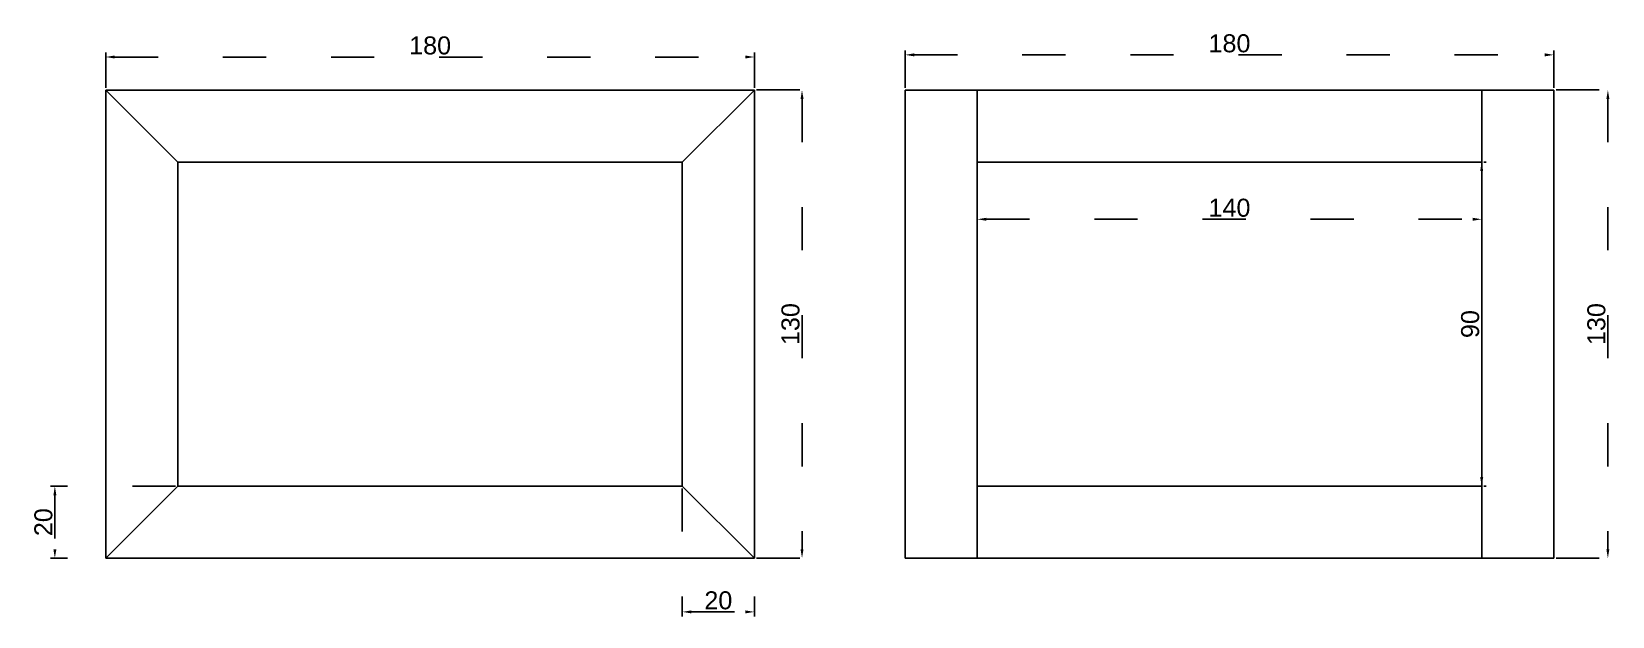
# Model space of a CAD drawing. Header units: millimetres. Extents: x 1737 to 2175, y 2014 to 2177.
import ezdxf

# ---------------------------------------------------------------- set-up
doc = ezdxf.new("R2010")
doc.units = ezdxf.units.MM
doc.linetypes.add('ACAD_ISO03W100', pattern=[30, 12, -18])
doc.layers.add('注释', color=1, linetype='ACAD_ISO03W100')
doc.styles.get("Standard").update_dxf_attribs({"font": 'arial.ttf'})
doc.dimstyles.new('注释 G', dxfattribs={"dimtxt": 5, "dimasz": 2.5, "dimexe": 1.25, "dimexo": 0.625, "dimtad": 1, "dimtxsty": 'Standard', "dimcen": 2.5, "dimadec": 0, "dimazin": 0, "dimtfac": 1, "dimtmove": 0, "dimatfit": 3, "dimfxl": 1, "dimarcsym": 0})

# ---------------------------------------------------------------- blocks, each defined once
blk = doc.blocks.new('*D2')
at = {"layer": 'Defpoints', "color": 0, "transparency": 16777216}
for p in [(1937.17, 2169.66), (1757.17, 2160.5), (1937.17, 2160.5)]:
    blk.add_point(p, dxfattribs=at)
at = {"layer": '注释', "color": 0, "lineweight": -2, "transparency": 16777216}
for p, q in [((1757.17, 2161.12), (1757.17, 2170.91)), ((1759.67, 2169.66), (1934.67, 2169.66)), ((1937.17, 2161.12), (1937.17, 2170.91))]:
    blk.add_line(p, q, dxfattribs=at)
at = {"layer": '注释', "color": 0, "transparency": 16777216}
for points in [[(1759.67, 2170.08), (1759.67, 2169.24), (1757.17, 2169.66)], [(1934.67, 2170.08), (1934.67, 2169.24), (1937.17, 2169.66)]]:
    blk.add_solid(points, dxfattribs=at)
at = {"layer": '注释', "color": 0, "transparency": 16777216, "insert": (1847.17, 2172.84), "char_height": 5, "attachment_point": 5}
blk.add_mtext('180', dxfattribs=at)
blk = doc.blocks.new('*D3')
at = {"layer": 'Defpoints', "color": 0, "transparency": 16777216}
for p in [(1937.17, 2160.5), (1937.17, 2030.5), (1950.39, 2030.5)]:
    blk.add_point(p, dxfattribs=at)
at = {"layer": '注释', "color": 0, "lineweight": -2, "transparency": 16777216}
for p, q in [((1937.8, 2160.5), (1951.64, 2160.5)), ((1950.39, 2158), (1950.39, 2033)), ((1937.8, 2030.5), (1951.64, 2030.5))]:
    blk.add_line(p, q, dxfattribs=at)
at = {"layer": '注释', "color": 0, "transparency": 16777216}
for points in [[(1949.98, 2158), (1950.81, 2158), (1950.39, 2160.5)], [(1949.98, 2033), (1950.81, 2033), (1950.39, 2030.5)]]:
    blk.add_solid(points, dxfattribs=at)
at = {"layer": '注释', "color": 0, "transparency": 16777216, "insert": (1947.21, 2095.5), "char_height": 5, "attachment_point": 5, "rotation": 90}
blk.add_mtext('130', dxfattribs=at)
blk = doc.blocks.new('*D4')
at = {"layer": 'Defpoints', "color": 0, "transparency": 16777216}
for p in [(1917.17, 2050.5), (1937.17, 2050.5), (1937.17, 2015.59)]:
    blk.add_point(p, dxfattribs=at)
at = {"layer": '注释', "color": 0, "lineweight": -2, "transparency": 16777216}
for p, q in [((1917.17, 2049.87), (1917.17, 2014.34)), ((1937.17, 2049.87), (1937.17, 2014.34)), ((1919.67, 2015.59), (1934.67, 2015.59))]:
    blk.add_line(p, q, dxfattribs=at)
at = {"layer": '注释', "color": 0, "transparency": 16777216}
for points in [[(1919.67, 2016.01), (1919.67, 2015.17), (1917.17, 2015.59)], [(1934.67, 2016.01), (1934.67, 2015.17), (1937.17, 2015.59)]]:
    blk.add_solid(points, dxfattribs=at)
at = {"layer": '注释', "color": 0, "transparency": 16777216, "insert": (1927.17, 2018.77), "char_height": 5, "attachment_point": 5}
blk.add_mtext('20', dxfattribs=at)
blk = doc.blocks.new('*D5')
at = {"layer": 'Defpoints', "color": 0, "transparency": 16777216}
for p in [(1777.17, 2050.5), (1743.03, 2030.5), (1777.17, 2030.5)]:
    blk.add_point(p, dxfattribs=at)
at = {"layer": '注释', "color": 0, "lineweight": -2, "transparency": 16777216}
for p, q in [((1776.55, 2050.5), (1741.78, 2050.5)), ((1743.03, 2048), (1743.03, 2033)), ((1776.55, 2030.5), (1741.78, 2030.5))]:
    blk.add_line(p, q, dxfattribs=at)
at = {"layer": '注释', "color": 0, "transparency": 16777216}
for points in [[(1742.62, 2048), (1743.45, 2048), (1743.03, 2050.5)], [(1742.62, 2033), (1743.45, 2033), (1743.03, 2030.5)]]:
    blk.add_solid(points, dxfattribs=at)
at = {"layer": '注释', "color": 0, "transparency": 16777216, "insert": (1739.86, 2040.5), "char_height": 5, "attachment_point": 5, "rotation": 90}
blk.add_mtext('20', dxfattribs=at)
blk = doc.blocks.new('*D6')
at = {"layer": 'Defpoints', "color": 0, "transparency": 16777216}
for p in [(2159.02, 2170.25), (1979.02, 2160.5), (2159.02, 2160.5)]:
    blk.add_point(p, dxfattribs=at)
at = {"layer": '注释', "color": 0, "lineweight": -2, "transparency": 16777216}
for p, q in [((1979.02, 2161.12), (1979.02, 2171.5)), ((1981.52, 2170.25), (2156.52, 2170.25)), ((2159.02, 2161.12), (2159.02, 2171.5))]:
    blk.add_line(p, q, dxfattribs=at)
at = {"layer": '注释', "color": 0, "transparency": 16777216}
for points in [[(1981.52, 2170.67), (1981.52, 2169.84), (1979.02, 2170.25)], [(2156.52, 2170.67), (2156.52, 2169.84), (2159.02, 2170.25)]]:
    blk.add_solid(points, dxfattribs=at)
at = {"layer": '注释', "color": 0, "transparency": 16777216, "insert": (2069.02, 2173.43), "char_height": 5, "attachment_point": 5}
blk.add_mtext('180', dxfattribs=at)
blk = doc.blocks.new('*D7')
at = {"layer": 'Defpoints', "color": 0, "transparency": 16777216}
for p in [(2159.02, 2160.5), (2159.02, 2030.5), (2174.05, 2030.5)]:
    blk.add_point(p, dxfattribs=at)
at = {"layer": '注释', "color": 0, "lineweight": -2, "transparency": 16777216}
for p, q in [((2159.65, 2160.5), (2175.3, 2160.5)), ((2174.05, 2158), (2174.05, 2033)), ((2159.65, 2030.5), (2175.3, 2030.5))]:
    blk.add_line(p, q, dxfattribs=at)
at = {"layer": '注释', "color": 0, "transparency": 16777216}
for points in [[(2173.63, 2158), (2174.46, 2158), (2174.05, 2160.5)], [(2173.63, 2033), (2174.46, 2033), (2174.05, 2030.5)]]:
    blk.add_solid(points, dxfattribs=at)
at = {"layer": '注释', "color": 0, "transparency": 16777216, "insert": (2170.87, 2095.5), "char_height": 5, "attachment_point": 5, "rotation": 90}
blk.add_mtext('130', dxfattribs=at)
blk = doc.blocks.new('*D8')
at = {"layer": 'Defpoints', "color": 0, "transparency": 16777216}
for p in [(2139.02, 2140.5), (2139.02, 2050.5), (2139.02, 2050.5)]:
    blk.add_point(p, dxfattribs=at)
at = {"layer": '注释', "color": 0, "lineweight": -2, "transparency": 16777216}
for p, q in [((2139.02, 2138), (2139.02, 2053)), ((2139.65, 2140.5), (2140.27, 2140.5)), ((2139.65, 2050.5), (2140.27, 2050.5))]:
    blk.add_line(p, q, dxfattribs=at)
at = {"layer": '注释', "color": 0, "transparency": 16777216}
for points in [[(2138.61, 2138), (2139.44, 2138), (2139.02, 2140.5)], [(2138.61, 2053), (2139.44, 2053), (2139.02, 2050.5)]]:
    blk.add_solid(points, dxfattribs=at)
at = {"layer": '注释', "color": 0, "transparency": 16777216, "insert": (2135.84, 2095.5), "char_height": 5, "attachment_point": 5, "rotation": 90}
blk.add_mtext('90', dxfattribs=at)
blk = doc.blocks.new('*D9')
at = {"layer": 'Defpoints', "color": 0, "transparency": 16777216}
for p in [(1999.02, 2140.5), (2139.02, 2140.5), (2139.02, 2124.6)]:
    blk.add_point(p, dxfattribs=at)
at = {"layer": '注释', "color": 0, "lineweight": -2, "transparency": 16777216}
for p, q in [((1999.02, 2139.87), (1999.02, 2123.35)), ((2139.02, 2139.87), (2139.02, 2123.35)), ((2001.52, 2124.6), (2136.52, 2124.6))]:
    blk.add_line(p, q, dxfattribs=at)
at = {"layer": '注释', "color": 0, "transparency": 16777216}
for points in [[(2001.52, 2125.02), (2001.52, 2124.19), (1999.02, 2124.6)], [(2136.52, 2125.02), (2136.52, 2124.19), (2139.02, 2124.6)]]:
    blk.add_solid(points, dxfattribs=at)
at = {"layer": '注释', "color": 0, "transparency": 16777216, "insert": (2069.02, 2127.78), "char_height": 5, "attachment_point": 5}
blk.add_mtext('140', dxfattribs=at)

msp = doc.modelspace()

# ---------------------------------------------------------------- linework, layer by layer
for p, q in [((1757.17, 2160.497), (1937.17, 2160.497)), ((1757.17, 2030.497), (1757.17, 2160.497)), ((1757.17, 2160.497), (1777.17, 2140.497)), ((1937.17, 2160.497), (1917.17, 2140.497)), ((1937.17, 2160.497), (1937.17, 2030.497)), ((1979.022, 2160.497), (2159.022, 2160.497)), ((1979.022, 2030.497), (1979.022, 2160.497)), ((1999.022, 2030.497), (1999.022, 2160.497)), ((2139.022, 2160.497), (2139.022, 2030.497)), ((2159.022, 2160.497), (2159.022, 2030.497)), ((1777.17, 2140.497), (1917.17, 2140.497)), ((1777.17, 2050.497), (1777.17, 2140.497)), ((1917.17, 2140.497), (1917.17, 2050.497)), ((1999.022, 2140.497), (2139.022, 2140.497)), ((1757.17, 2030.497), (1777.17, 2050.497)), ((1917.17, 2050.497), (1777.17, 2050.497)), ((1937.17, 2030.497), (1917.17, 2050.497)), ((2139.022, 2050.497), (1999.022, 2050.497)), ((1937.17, 2030.497), (1757.17, 2030.497)), ((2159.022, 2030.497), (1979.022, 2030.497))]:
    msp.add_line(p, q)

# ---------------------------------------------------------------- dimensions: what is measured, and where the dimension line sits
at = {"layer": '注释'}
for base, p1, p2, picture, middle in [((1937.17, 2169.661), (1757.17, 2160.497), (1937.17, 2160.497), '*D2', (1847.17, 2172.839)), ((2159.022, 2170.253), (1979.022, 2160.497), (2159.022, 2160.497), '*D6', (2069.022, 2173.431)), ((2139.022, 2124.603), (1999.022, 2140.497), (2139.022, 2140.497), '*D9', (2069.022, 2127.78)), ((1937.17, 2015.589), (1917.17, 2050.497), (1937.17, 2050.497), '*D4', (1927.17, 2018.767))]:
    dim = msp.add_linear_dim(base=base, p1=p1, p2=p2, dimstyle='注释 G', dxfattribs=at)
    dim.commit()
    dim.dimension.update_dxf_attribs({"geometry": picture, "text_midpoint": middle})
for base, p1, p2, picture, middle in [((1950.394, 2030.497), (1937.17, 2160.497), (1937.17, 2030.497), '*D3', (1947.214, 2095.497)), ((2174.047, 2030.497), (2159.022, 2160.497), (2159.022, 2030.497), '*D7', (2170.868, 2095.497)), ((2139.022, 2050.497), (2139.022, 2140.497), (2139.022, 2050.497), '*D8', (2135.844, 2095.497)), ((1743.033, 2030.497), (1777.17, 2050.497), (1777.17, 2030.497), '*D5', (1739.856, 2040.497))]:
    dim = msp.add_linear_dim(base=base, p1=p1, p2=p2, angle=90, dimstyle='注释 G', dxfattribs=at)
    dim.commit()
    dim.dimension.update_dxf_attribs({"geometry": picture, "text_midpoint": middle})

doc.saveas('drawing.dxf')
